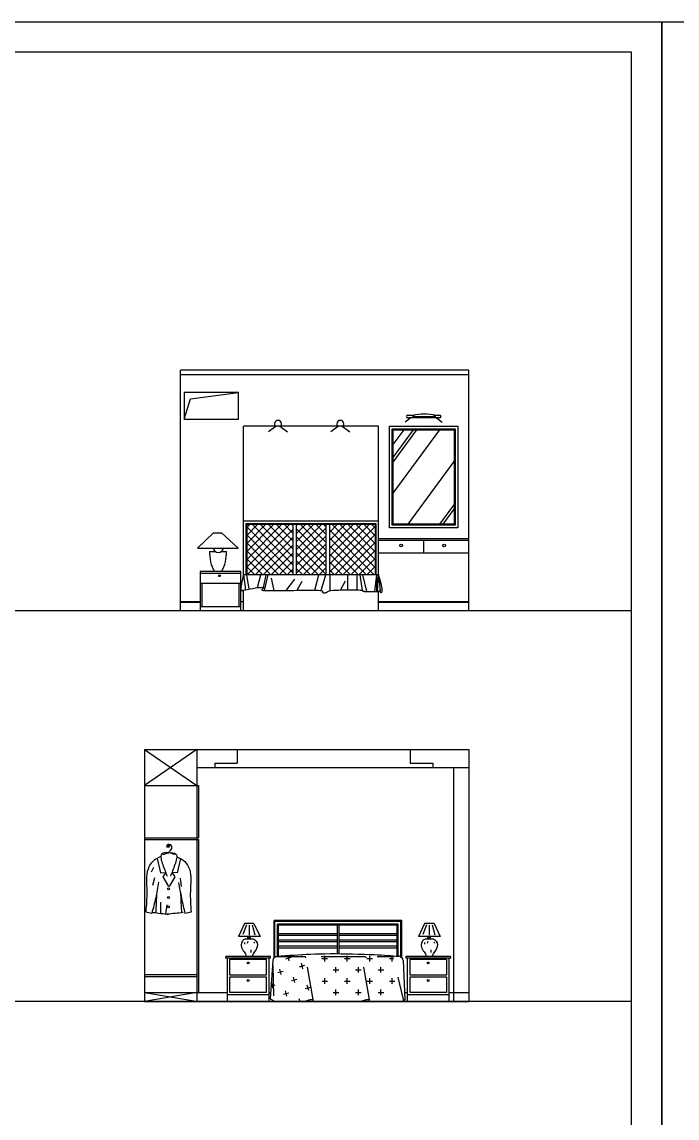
# Model space of a CAD drawing. Header units: inches. Extents: x 3 to 45, y 10.7 to 35.5.
# Drawn here: x 16.88 to 24.16, y 23.36 to 35.53 of the extents above; entities that cross this region are included whole.
import ezdxf

# ---------------------------------------------------------------- set-up
doc = ezdxf.new("R2010")
doc.units = ezdxf.units.IN
doc.header["$MEASUREMENT"] = 0
for name, color, linetype in [('02', 2, 'Continuous'), ('1', 1, 'Continuous'), ('4', 4, 'Continuous'), ('8', 8, 'Continuous'), ('kadrbm', 4, 'Continuous')]:
    doc.layers.add(name, color=color, linetype=linetype)

# ---------------------------------------------------------------- blocks, each defined once
blk = doc.blocks.new('kadrbm')
at = {"layer": 'kadrbm', "color": 4}
blk.add_lwpolyline([(0, 0), (0, 24.797), (21, 24.797), (21, 0), (0, 0)], close=True, dxfattribs=at)
blk.add_lwpolyline([(20.663, 0.326), (20.663, 24.46), (0.337, 24.46), (0.337, 0.326), (20.663, 0.326)], dxfattribs=at)

msp = doc.modelspace()

# ---------------------------------------------------------------- hatches: boundary and pattern name
at = {"layer": '8'}
h = msp.add_hatch(dxfattribs=at)
h.set_pattern_fill('CROSS', color=256, scale=0.5, angle=15, style=0)
h.set_pattern_definition([(15, (-22.4279, 37.87998), (0.08838835, 0.1530931), [0.0625, -0.1875]), (105, (-22.38963, 37.85788), (-0.1530931, 0.08838835), [0.0625, -0.1875])])
h.paths.add_polyline_path([(19.676, 24.652), (20.116, 24.652), (20.03, 25.152), (19.7, 25.152, 0.285729), (19.669, 25.109), (19.638, 24.682), (19.675, 24.665)])
h = msp.add_hatch(dxfattribs=at)
h.set_pattern_fill('CROSS', color=256, scale=0.5, style=0)
h.set_pattern_definition([(0, (-22.2866, 37.87998), (0.125, 0.125), [0.0625, -0.1875]), (90, (-22.25535, 37.84873), (-0.125, 0.125), [0.0625, -0.1875])])
edge = h.paths.add_edge_path()
edge.add_spline(control_points=[(20.97, 25.156), (20.887, 25.163), (20.698, 25.177), (20.388, 25.191), (20.102, 25.174), (19.921, 25.161), (19.856, 25.155)], knot_values=[42.853262, 42.853262, 42.853262, 42.853262, 292.222355, 610.885904, 963.457289, 1157.227276, 1157.227276, 1157.227276, 1157.227276], degree=3, periodic=0)
edge.add_arc((19.86, 25.105), 0.05, 94.6223, 112.0644)
edge.add_line((19.841, 25.152), (20.171, 25.152))
edge.add_line((20.171, 25.152), (20.258, 24.652))
edge.add_line((20.258, 24.652), (21.013, 24.652))
edge.add_line((21.013, 24.652), (21.034, 24.677))
edge.add_line((21.034, 24.677), (21.015, 25.108))
edge.add_arc((20.965, 25.106), 0.05, 2.4432, 85.1228)

# ---------------------------------------------------------------- linework, layer by layer
at = {"layer": '02'}
for p, q in [((18.644, 28.993), (18.644, 31.663)), ((21.844, 31.663), (18.644, 31.663)), ((21.844, 28.993), (21.844, 31.663)), ((21.844, 28.993), (18.644, 28.993)), ((18.244, 27.452), (21.844, 27.452)), ((18.244, 27.452), (18.244, 24.652)), ((18.244, 27.452), (18.824, 27.052)), ((18.824, 27.452), (18.244, 27.052)), ((21.844, 27.452), (21.844, 24.652)), ((18.387, 26.243), (18.422, 26.083)), ((18.643, 26.243), (18.607, 26.083)), ((18.343, 26.14), (18.319, 26.091)), ((18.422, 26.083), (18.48, 26.087)), ((18.48, 26.087), (18.45, 26.037)), ((18.607, 26.083), (18.55, 26.087)), ((18.55, 26.087), (18.58, 26.037)), ((18.354, 26.028), (18.333, 25.943)), ((18.45, 26.037), (18.512, 25.93)), ((18.58, 26.037), (18.518, 25.93)), ((18.639, 26.024), (18.653, 25.929)), ((18.424, 25.756), (18.421, 25.64)), ((18.494, 25.726), (18.478, 25.626)), ((19.378, 25.504), (19.338, 25.397)), ((19.406, 25.501), (19.406, 25.39)), ((19.441, 25.504), (19.469, 25.394)), ((21.091, 25.542), (19.693, 25.542)), ((19.693, 25.14), (19.693, 25.542)), ((21.061, 25.512), (19.723, 25.512)), ((19.723, 25.157), (19.723, 25.512)), ((20.382, 25.502), (20.382, 25.185)), ((20.402, 25.502), (20.402, 25.185)), ((21.061, 25.157), (21.061, 25.512)), ((21.091, 25.142), (21.091, 25.542)), ((21.376, 25.504), (21.336, 25.397)), ((21.404, 25.501), (21.404, 25.39)), ((21.439, 25.504), (21.467, 25.394)), ((19.391, 25.321), (19.383, 25.298)), ((19.423, 25.37), (19.392, 25.37)), ((19.423, 25.365), (19.392, 25.365)), ((19.423, 25.357), (19.392, 25.357)), ((19.423, 25.352), (19.392, 25.352)), ((19.733, 25.41), (20.382, 25.41)), ((19.733, 25.39), (20.382, 25.39)), ((19.733, 25.34), (20.382, 25.34)), ((19.733, 25.32), (20.382, 25.32)), ((20.402, 25.41), (21.051, 25.41)), ((20.402, 25.39), (21.051, 25.39)), ((20.402, 25.34), (21.051, 25.34)), ((20.402, 25.32), (21.051, 25.32)), ((21.389, 25.321), (21.381, 25.298)), ((21.421, 25.37), (21.39, 25.37)), ((21.421, 25.365), (21.39, 25.365)), ((21.421, 25.357), (21.39, 25.357)), ((21.421, 25.352), (21.39, 25.352)), ((19.355, 25.309), (19.355, 25.291)), ((19.425, 25.227), (19.424, 25.199)), ((19.46, 25.314), (19.467, 25.302)), ((19.733, 25.27), (20.382, 25.27)), ((19.733, 25.25), (20.382, 25.25)), ((20.402, 25.27), (21.051, 25.27)), ((20.402, 25.25), (21.051, 25.25)), ((21.353, 25.309), (21.353, 25.291)), ((21.423, 25.227), (21.422, 25.199)), ((21.458, 25.314), (21.465, 25.302)), ((19.7, 25.152), (20.03, 25.152)), ((20.03, 25.152), (20.032, 25.137)), ((20.207, 25.152), (20.698, 25.152)), ((20.698, 25.152), (20.707, 25.138)), ((20.828, 25.152), (21.015, 25.152)), ((19.669, 25.054), (19.675, 24.716)), ((20.05, 25.035), (20.112, 24.675)), ((20.677, 25.035), (20.739, 24.675)), ((21.057, 24.925), (21.115, 24.674)), ((18.244, 24.752), (18.839, 24.652)), ((18.824, 24.752), (18.244, 24.652)), ((18.244, 24.652), (21.844, 24.652))]:
    msp.add_line(p, q, dxfattribs=at)
for points in [[(18.498, 26.37), (18.523, 26.37), (18.523, 26.395), (18.498, 26.395)], [(19.192, 25.122), (19.597, 25.122), (19.597, 24.947), (19.192, 24.947)], [(21.192, 25.122), (21.597, 25.122), (21.597, 24.947), (21.192, 24.947)], [(19.192, 24.927), (19.597, 24.927), (19.597, 24.752), (19.192, 24.752)], [(21.192, 24.927), (21.597, 24.927), (21.597, 24.752), (21.192, 24.752)]]:
    msp.add_lwpolyline(points, close=True, dxfattribs=at)
for centre, radius in [((18.511, 26.383), 0.0075), ((18.51, 25.904), 0.0108), ((18.51, 25.809), 0.0108), ((18.51, 25.704), 0.0108)]:
    msp.add_circle(centre, radius, dxfattribs=at)
for points in [[(18.579, 26.285), (18.515, 26.306), (18.438, 26.291), (18.447, 26.174), (18.496, 26.045)], [(18.45, 26.285), (18.515, 26.306), (18.592, 26.291), (18.582, 26.174), (18.533, 26.045)], [(18.493, 26.367), (18.507, 26.402), (18.545, 26.374), (18.531, 26.332), (18.51, 26.307)], [(18.427, 26.262), (18.336, 26.209), (18.284, 26.125), (18.27, 25.881), (18.258, 25.65)], [(18.602, 26.261), (18.693, 26.207), (18.743, 26.122), (18.754, 25.878), (18.763, 25.647)], [(18.402, 25.977), (18.369, 25.804), (18.326, 25.634)], [(18.624, 25.976), (18.655, 25.802), (18.694, 25.631)], [(18.258, 25.65), (18.326, 25.634)], [(18.337, 25.643), (18.513, 25.622)], [(18.674, 25.641), (18.498, 25.622)], [(18.763, 25.647), (18.694, 25.631)]]:
    msp.add_spline(points, degree=3, dxfattribs=at)
for points in [[(18.381, 25.871), (18.377, 25.789), (18.372, 25.707), (18.368, 25.639)], [(18.643, 25.869), (18.648, 25.788), (18.652, 25.706), (18.656, 25.639)]]:
    msp.add_open_spline(points, degree=3, dxfattribs=at)
for points in [[(20.003, 24.652), (20.023, 24.657), (20.055, 24.665), (20.086, 24.678), (20.115, 24.678), (20.113, 24.661), (20.108, 24.655), (20.103, 24.652)], [(20.63, 24.652), (20.65, 24.657), (20.682, 24.665), (20.713, 24.678), (20.742, 24.678), (20.74, 24.661), (20.735, 24.655), (20.73, 24.652)]]:
    msp.add_open_spline(points, degree=3, knots=[15.095474, 15.095474, 15.095474, 15.095474, 75.167488, 112.089298, 129.690074, 138.488183, 156.553485, 156.553485, 156.553485, 156.553485], dxfattribs=at)
at = {"layer": '1'}
for p, q in [((21.844, 31.613), (18.644, 31.613)), ((19.288, 31.418), (18.686, 31.418)), ((18.686, 31.418), (18.686, 31.119)), ((18.754, 31.347), (19.288, 31.418)), ((19.288, 31.119), (19.288, 31.418)), ((18.686, 31.119), (18.754, 31.347)), ((21.169, 31.166), (21.242, 31.166)), ((21.459, 31.166), (21.521, 31.166)), ((18.686, 31.119), (19.288, 31.119)), ((19.344, 29.393), (19.344, 31.043)), ((20.844, 31.043), (19.344, 31.043)), ((19.706, 31.043), (19.622, 30.979)), ((19.747, 31.043), (19.831, 30.979)), ((20.399, 31.043), (20.315, 30.979)), ((20.44, 31.043), (20.524, 30.979)), ((20.844, 29.393), (20.844, 31.043)), ((20.964, 29.913), (20.964, 31.043)), ((20.964, 31.043), (21.724, 31.043)), ((21.203, 31.135), (21.14, 31.087)), ((21.521, 31.135), (21.169, 31.135)), ((21.487, 31.135), (21.55, 31.087)), ((21.724, 31.043), (21.724, 29.913)), ((20.994, 29.943), (20.994, 31.013)), ((20.994, 31.013), (21.694, 31.013)), ((21.004, 29.953), (21.004, 31.003)), ((21.004, 30.838), (21.126, 31.003)), ((21.004, 30.695), (21.23, 31.003)), ((21.004, 30.644), (21.268, 31.003)), ((21.004, 31.003), (21.684, 31.003)), ((21.004, 30.297), (21.522, 31.003)), ((21.684, 31.003), (21.684, 29.953)), ((21.694, 31.013), (21.694, 29.943)), ((21.173, 29.953), (21.684, 30.65)), ((21.524, 29.953), (21.684, 30.171)), ((21.561, 29.953), (21.684, 30.12)), ((19.344, 29.993), (20.844, 29.993)), ((19.374, 29.963), (20.814, 29.963)), ((19.374, 29.393), (19.374, 29.963)), ((19.384, 29.953), (20.804, 29.953)), ((19.384, 29.921), (19.416, 29.953)), ((19.384, 29.567), (19.77, 29.953)), ((19.384, 29.479), (19.858, 29.953)), ((19.384, 29.656), (19.681, 29.953)), ((19.384, 29.393), (19.384, 29.953)), ((19.384, 29.833), (19.504, 29.953)), ((19.384, 29.744), (19.593, 29.953)), ((19.89, 29.503), (19.441, 29.953)), ((19.89, 29.591), (19.529, 29.953)), ((19.89, 29.68), (19.617, 29.953)), ((19.89, 29.768), (19.706, 29.953)), ((19.89, 29.856), (19.794, 29.953)), ((19.89, 29.945), (19.883, 29.953)), ((19.89, 29.953), (19.89, 29.393)), ((19.93, 29.671), (20.212, 29.953)), ((19.93, 29.848), (20.035, 29.953)), ((19.93, 29.76), (20.123, 29.953)), ((19.93, 29.937), (19.946, 29.953)), ((19.93, 29.953), (19.93, 29.393)), ((20.259, 29.665), (19.971, 29.953)), ((20.259, 29.753), (20.059, 29.953)), ((20.259, 29.842), (20.148, 29.953)), ((20.259, 29.93), (20.236, 29.953)), ((20.259, 29.953), (20.259, 29.393)), ((20.299, 29.951), (20.3, 29.953)), ((20.299, 29.953), (20.299, 29.393)), ((20.299, 29.598), (20.654, 29.953)), ((20.299, 29.686), (20.565, 29.953)), ((20.299, 29.509), (20.742, 29.953)), ((20.299, 29.774), (20.477, 29.953)), ((20.299, 29.863), (20.388, 29.953)), ((20.804, 29.473), (20.325, 29.953)), ((20.804, 29.561), (20.413, 29.953)), ((20.804, 29.649), (20.501, 29.953)), ((20.804, 29.738), (20.59, 29.953)), ((20.804, 29.826), (20.678, 29.953)), ((20.804, 29.915), (20.766, 29.953)), ((20.804, 29.953), (20.804, 29.393)), ((20.814, 29.963), (20.814, 29.393)), ((21.684, 29.953), (21.004, 29.953)), ((19.011, 29.86), (18.834, 29.687)), ((19.011, 29.86), (19.101, 29.86)), ((19.101, 29.86), (19.284, 29.687)), ((19.89, 29.414), (19.384, 29.92)), ((19.824, 29.393), (19.384, 29.832)), ((19.386, 29.393), (19.89, 29.897)), ((19.93, 29.583), (20.259, 29.911)), ((20.259, 29.577), (19.93, 29.905)), ((20.299, 29.421), (20.804, 29.927)), ((20.796, 29.393), (20.299, 29.89)), ((20.359, 29.393), (20.804, 29.838)), ((21.724, 29.913), (20.964, 29.913)), ((21.694, 29.943), (20.994, 29.943)), ((19.735, 29.393), (19.384, 29.744)), ((19.475, 29.393), (19.89, 29.808)), ((19.563, 29.393), (19.89, 29.72)), ((19.93, 29.495), (20.259, 29.823)), ((20.259, 29.488), (19.93, 29.816)), ((19.93, 29.406), (20.259, 29.734)), ((20.259, 29.4), (19.93, 29.728)), ((20.708, 29.393), (20.299, 29.802)), ((20.619, 29.393), (20.299, 29.713)), ((20.447, 29.393), (20.804, 29.75)), ((21.844, 29.793), (20.844, 29.793)), ((21.844, 29.773), (20.844, 29.773)), ((21.344, 29.633), (21.344, 29.773)), ((18.834, 29.687), (19.284, 29.687)), ((18.968, 29.652), (19.028, 29.652)), ((19.1, 29.652), (19.154, 29.652)), ((19.647, 29.393), (19.384, 29.655)), ((19.652, 29.393), (19.89, 29.631)), ((20.177, 29.393), (19.93, 29.64)), ((20.005, 29.393), (20.259, 29.646)), ((20.531, 29.393), (20.299, 29.625)), ((20.535, 29.393), (20.804, 29.662)), ((21.844, 29.633), (20.844, 29.633)), ((19.559, 29.393), (19.384, 29.567)), ((19.47, 29.393), (19.384, 29.478)), ((19.74, 29.393), (19.89, 29.543)), ((20.089, 29.393), (19.93, 29.551)), ((20.001, 29.393), (19.93, 29.463)), ((20.094, 29.393), (20.259, 29.558)), ((20.182, 29.393), (20.259, 29.469)), ((20.443, 29.393), (20.299, 29.537)), ((20.624, 29.393), (20.804, 29.573)), ((20.712, 29.393), (20.804, 29.485)), ((19.314, 29.427), (18.862, 29.427)), ((18.862, 29.427), (18.862, 28.993)), ((18.862, 29.412), (19.314, 29.412)), ((19.314, 28.993), (19.314, 29.427)), ((19.332, 29.341), (19.327, 29.319)), ((19.338, 29.366), (19.332, 29.341)), ((19.344, 29.393), (19.338, 29.366)), ((20.844, 29.393), (19.344, 29.393)), ((19.344, 29.393), (19.363, 29.256)), ((19.377, 29.393), (19.402, 29.231)), ((19.501, 29.25), (19.535, 29.393)), ((19.566, 29.249), (19.596, 29.393)), ((19.577, 29.218), (19.619, 29.393)), ((19.686, 29.217), (19.654, 29.353)), ((19.819, 29.218), (19.914, 29.345)), ((19.828, 29.393), (19.89, 29.455)), ((20.135, 29.221), (20.181, 29.393)), ((20.207, 29.217), (20.256, 29.393)), ((20.354, 29.393), (20.299, 29.448)), ((20.306, 29.216), (20.306, 29.393)), ((20.503, 29.225), (20.503, 29.393)), ((20.607, 29.224), (20.607, 29.393)), ((20.664, 29.218), (20.64, 29.393)), ((20.711, 29.207), (20.669, 29.393)), ((20.8, 29.205), (20.822, 29.393)), ((20.801, 29.393), (20.804, 29.396)), ((20.822, 29.205), (20.822, 29.393)), ((20.833, 29.205), (20.844, 29.393)), ((20.844, 29.393), (20.851, 29.363)), ((20.844, 29.393), (20.859, 29.218)), ((20.851, 29.363), (20.857, 29.337)), ((20.857, 29.337), (20.863, 29.314)), ((18.862, 29.3), (19.314, 29.3)), ((18.882, 29.3), (18.882, 29.042)), ((19.294, 29.042), (19.294, 29.3)), ((19.318, 29.268), (19.316, 29.256)), ((19.316, 29.256), (19.316, 29.247)), ((19.316, 29.247), (19.316, 29.239)), ((19.316, 29.239), (19.316, 29.232)), ((19.316, 29.232), (19.317, 29.227)), ((19.317, 29.227), (19.317, 29.222)), ((19.317, 29.222), (19.318, 29.219)), ((19.32, 29.283), (19.318, 29.268)), ((19.318, 29.219), (19.32, 29.217)), ((19.323, 29.3), (19.32, 29.283)), ((19.32, 29.217), (19.322, 29.216)), ((19.322, 29.216), (19.324, 29.217)), ((19.327, 29.319), (19.323, 29.3)), ((19.324, 29.217), (19.326, 29.218)), ((19.326, 29.218), (19.328, 29.218)), ((19.328, 29.218), (19.331, 29.219)), ((19.331, 29.219), (19.333, 29.219)), ((19.333, 29.219), (19.336, 29.22)), ((19.336, 29.22), (19.339, 29.22)), ((19.339, 29.22), (19.342, 29.22)), ((19.342, 29.22), (19.344, 29.22)), ((19.344, 29.22), (19.384, 29.228)), ((19.344, 28.993), (19.344, 29.22)), ((19.363, 29.256), (19.364, 29.224)), ((19.384, 29.228), (19.419, 29.235)), ((19.419, 29.235), (19.451, 29.241)), ((19.451, 29.241), (19.478, 29.246)), ((19.478, 29.246), (19.501, 29.25)), ((19.501, 29.25), (19.52, 29.252)), ((19.52, 29.252), (19.535, 29.253)), ((19.535, 29.253), (19.546, 29.254)), ((19.546, 29.254), (19.554, 29.253)), ((19.549, 29.228), (19.547, 29.226)), ((19.547, 29.226), (19.548, 29.223)), ((19.548, 29.223), (19.551, 29.221)), ((19.552, 29.232), (19.549, 29.228)), ((19.551, 29.221), (19.556, 29.22)), ((19.557, 29.236), (19.552, 29.232)), ((19.554, 29.253), (19.56, 29.252)), ((19.556, 29.22), (19.563, 29.218)), ((19.562, 29.239), (19.557, 29.236)), ((19.56, 29.252), (19.565, 29.25)), ((19.566, 29.243), (19.562, 29.239)), ((19.563, 29.218), (19.571, 29.218)), ((19.565, 29.25), (19.567, 29.248)), ((19.567, 29.246), (19.566, 29.243)), ((19.567, 29.248), (19.567, 29.246)), ((19.571, 29.218), (19.583, 29.217)), ((19.583, 29.217), (19.599, 29.217)), ((19.599, 29.217), (19.619, 29.217)), ((19.619, 29.217), (19.643, 29.217)), ((19.643, 29.217), (19.67, 29.217)), ((19.67, 29.217), (19.702, 29.217)), ((19.702, 29.217), (19.738, 29.217)), ((19.738, 29.217), (19.777, 29.218)), ((19.777, 29.218), (19.819, 29.218)), ((19.819, 29.218), (19.859, 29.219)), ((19.859, 29.219), (19.899, 29.219)), ((19.899, 29.219), (19.938, 29.22)), ((19.938, 29.22), (19.996, 29.323)), ((19.938, 29.22), (19.977, 29.22)), ((19.977, 29.22), (20.014, 29.22)), ((20.014, 29.22), (20.051, 29.221)), ((20.051, 29.221), (20.087, 29.221)), ((20.087, 29.221), (20.121, 29.222)), ((20.121, 29.222), (20.15, 29.221)), ((20.15, 29.221), (20.173, 29.22)), ((20.173, 29.22), (20.193, 29.219)), ((20.193, 29.219), (20.207, 29.217)), ((20.207, 29.217), (20.217, 29.215)), ((20.298, 29.214), (20.315, 29.217)), ((20.315, 29.217), (20.338, 29.22)), ((20.338, 29.22), (20.366, 29.222)), ((20.366, 29.222), (20.399, 29.223)), ((20.399, 29.223), (20.438, 29.224)), ((20.419, 29.223), (20.476, 29.327)), ((20.438, 29.224), (20.482, 29.225)), ((20.482, 29.225), (20.525, 29.225)), ((20.525, 29.225), (20.563, 29.225)), ((20.563, 29.225), (20.595, 29.225)), ((20.595, 29.225), (20.62, 29.224)), ((20.62, 29.224), (20.64, 29.223)), ((20.64, 29.223), (20.654, 29.222)), ((20.654, 29.222), (20.662, 29.22)), ((20.662, 29.22), (20.664, 29.218)), ((20.664, 29.218), (20.664, 29.216)), ((20.664, 29.216), (20.665, 29.214)), ((20.853, 29.217), (20.851, 29.214)), ((20.855, 29.218), (20.853, 29.217)), ((20.857, 29.219), (20.855, 29.218)), ((20.859, 29.218), (20.857, 29.219)), ((20.859, 29.217), (20.859, 29.218)), ((20.86, 29.215), (20.859, 29.217)), ((20.863, 29.314), (20.867, 29.294)), ((20.867, 29.294), (20.871, 29.277)), ((20.871, 29.277), (20.874, 29.263)), ((20.874, 29.263), (20.876, 29.252)), ((20.876, 29.252), (20.878, 29.244)), ((20.878, 29.244), (20.878, 29.237)), ((20.878, 29.237), (20.879, 29.231)), ((20.879, 29.231), (20.879, 29.226)), ((20.879, 29.226), (20.88, 29.22)), ((20.88, 29.22), (20.879, 29.215)), ((20.217, 29.215), (20.222, 29.212)), ((20.22, 29.205), (20.219, 29.202)), ((20.219, 29.202), (20.22, 29.2)), ((20.222, 29.209), (20.22, 29.205)), ((20.22, 29.2), (20.221, 29.198)), ((20.221, 29.198), (20.224, 29.196)), ((20.222, 29.212), (20.222, 29.209)), ((20.224, 29.196), (20.227, 29.194)), ((20.227, 29.194), (20.232, 29.193)), ((20.232, 29.193), (20.238, 29.193)), ((20.238, 29.193), (20.244, 29.193)), ((20.244, 29.193), (20.25, 29.193)), ((20.25, 29.193), (20.255, 29.194)), ((20.255, 29.194), (20.261, 29.195)), ((20.261, 29.195), (20.266, 29.197)), ((20.266, 29.197), (20.27, 29.2)), ((20.27, 29.2), (20.275, 29.203)), ((20.275, 29.203), (20.279, 29.207)), ((20.279, 29.207), (20.286, 29.211)), ((20.286, 29.211), (20.298, 29.214)), ((20.665, 29.214), (20.668, 29.212)), ((20.668, 29.212), (20.673, 29.211)), ((20.673, 29.211), (20.679, 29.209)), ((20.679, 29.209), (20.686, 29.208)), ((20.686, 29.208), (20.695, 29.208)), ((20.695, 29.208), (20.705, 29.207)), ((20.705, 29.207), (20.717, 29.207)), ((20.717, 29.207), (20.731, 29.206)), ((20.731, 29.206), (20.746, 29.206)), ((20.746, 29.206), (20.763, 29.206)), ((20.763, 29.206), (20.781, 29.205)), ((20.781, 29.205), (20.8, 29.205)), ((20.8, 29.205), (20.822, 29.205)), ((20.822, 29.205), (20.844, 29.205)), ((20.848, 29.21), (20.844, 29.205)), ((20.844, 28.993), (20.844, 29.205)), ((20.851, 29.214), (20.848, 29.21)), ((20.86, 29.212), (20.86, 29.215)), ((20.861, 29.209), (20.86, 29.212)), ((20.862, 29.206), (20.861, 29.209)), ((20.862, 29.204), (20.862, 29.206)), ((20.863, 29.201), (20.862, 29.204)), ((20.865, 29.199), (20.863, 29.201)), ((20.866, 29.197), (20.865, 29.199)), ((20.867, 29.195), (20.866, 29.197)), ((20.869, 29.194), (20.867, 29.195)), ((20.87, 29.193), (20.869, 29.194)), ((20.872, 29.193), (20.87, 29.193)), ((20.873, 29.193), (20.872, 29.193)), ((20.874, 29.195), (20.873, 29.193)), ((20.875, 29.197), (20.874, 29.195)), ((20.877, 29.199), (20.875, 29.197)), ((20.878, 29.203), (20.877, 29.199)), ((20.879, 29.211), (20.878, 29.207)), ((20.878, 29.207), (20.878, 29.203)), ((20.879, 29.215), (20.879, 29.211)), ((18.862, 29.093), (18.644, 29.093)), ((18.862, 29.083), (18.644, 29.083)), ((18.862, 29.042), (19.314, 29.042)), ((19.344, 29.093), (19.314, 29.093)), ((21.844, 29.093), (20.844, 29.093)), ((21.844, 29.083), (20.844, 29.083)), ((18.824, 27.452), (18.824, 24.652)), ((19.274, 27.452), (19.274, 27.302)), ((21.194, 27.452), (21.194, 27.302)), ((19.024, 27.302), (19.274, 27.302)), ((19.024, 27.302), (19.024, 27.252)), ((21.194, 27.302), (21.444, 27.302)), ((21.444, 27.302), (21.444, 27.252)), ((18.824, 27.252), (21.844, 27.252)), ((21.674, 27.252), (21.674, 24.652)), ((18.244, 27.052), (18.844, 27.052)), ((18.844, 27.052), (18.844, 26.472)), ((18.244, 26.472), (18.844, 26.472)), ((18.244, 26.452), (18.844, 26.452)), ((18.844, 26.452), (18.844, 24.752)), ((19.355, 25.521), (19.287, 25.375)), ((19.46, 25.521), (19.355, 25.521)), ((19.46, 25.521), (19.528, 25.375)), ((21.101, 25.552), (19.683, 25.552)), ((19.683, 25.14), (19.683, 25.552)), ((21.051, 25.502), (19.733, 25.502)), ((19.733, 25.157), (19.733, 25.502)), ((21.051, 25.157), (21.051, 25.502)), ((21.101, 25.142), (21.101, 25.552)), ((21.353, 25.521), (21.285, 25.375)), ((21.459, 25.521), (21.353, 25.521)), ((21.459, 25.521), (21.526, 25.375)), ((19.528, 25.375), (19.287, 25.375)), ((19.453, 25.347), (19.362, 25.346)), ((19.392, 25.346), (19.392, 25.375)), ((19.423, 25.346), (19.423, 25.375)), ((19.453, 25.347), (19.453, 25.347)), ((21.526, 25.375), (21.285, 25.375)), ((21.451, 25.347), (21.36, 25.346)), ((21.39, 25.346), (21.39, 25.375)), ((21.421, 25.346), (21.421, 25.375)), ((21.451, 25.347), (21.451, 25.347)), ((19.162, 25.137), (19.162, 24.652)), ((19.627, 24.652), (19.627, 25.137)), ((19.669, 25.109), (19.638, 24.682)), ((21.117, 25.108), (21.135, 24.677)), ((21.162, 25.137), (21.162, 24.652)), ((21.627, 24.652), (21.627, 25.137)), ((18.244, 24.952), (18.824, 24.952)), ((18.244, 24.932), (18.824, 24.932)), ((18.244, 24.752), (19.162, 24.752)), ((19.162, 24.732), (19.627, 24.732)), ((19.627, 24.752), (19.643, 24.752)), ((21.132, 24.752), (21.162, 24.752)), ((21.162, 24.732), (21.627, 24.732)), ((21.627, 24.752), (21.844, 24.752)), ((19.638, 24.682), (19.676, 24.664)), ((21.135, 24.677), (21.115, 24.652)), ((21.115, 24.674), (21.115, 24.652))]:
    msp.add_line(p, q, dxfattribs=at)
for points in [[(19.645, 25.147, 0.414214), (19.64, 25.152), (19.15, 25.152, 0.414214), (19.145, 25.147), (19.145, 25.142, 0.414214), (19.15, 25.137), (19.64, 25.137, 0.414214), (19.645, 25.142)], [(21.644, 25.147, 0.414214), (21.639, 25.152), (21.149, 25.152, 0.414214), (21.144, 25.147), (21.144, 25.142, 0.414214), (21.149, 25.137), (21.639, 25.137, 0.414214), (21.644, 25.142)]]:
    msp.add_lwpolyline(points, format="xyb", close=True, dxfattribs=at)
for centre, radius in [((21.093, 29.717), 0.015), ((21.571, 29.717), 0.015), ((19.079, 29.382), 0.0104)]:
    msp.add_circle(centre, radius, dxfattribs=at)
for centre, radius, start, end in [((21.169, 31.15), 0.0153, 90, 270), ((21.352, 30.623), 0.554, 76.612, 103.7659), ((21.521, 31.15), 0.0153, 270, 90), ((19.726, 31.067), 0.0398, 321.8279, 218.1721), ((20.419, 31.067), 0.0398, 321.8279, 218.1721), ((21.344, 32.884), 1.735, 265.8918, 274.4861), ((19.389, 29.633), 0.422, 177.3367, 209.2141), ((19.064, 29.7), 0.0595, 192.7787, 347.2213), ((18.732, 29.633), 0.422, 330.7859, 2.6633), ((19.719, 25.105), 0.05, 94.6223, 175.8491), ((21.067, 25.106), 0.05, 2.4432, 85.1228)]:
    msp.add_arc(centre, radius, start, end, dxfattribs=at)
for points in [[(19.362, 25.346), (19.331, 25.325), (19.333, 25.23), (19.365, 25.183), (19.374, 25.152)], [(19.453, 25.347), (19.485, 25.325), (19.483, 25.23), (19.45, 25.183), (19.442, 25.152)], [(21.36, 25.346), (21.329, 25.325), (21.331, 25.23), (21.363, 25.183), (21.372, 25.152)], [(21.451, 25.347), (21.483, 25.325), (21.481, 25.23), (21.448, 25.183), (21.44, 25.152)]]:
    msp.add_spline(points, degree=3, dxfattribs=at)
msp.add_open_spline([(19.715, 25.155), (19.779, 25.161), (19.961, 25.174), (20.247, 25.191), (20.799, 25.177), (20.988, 25.163), (21.071, 25.156)], degree=3, knots=[42.853262, 42.853262, 42.853262, 42.853262, 236.623249, 589.194635, 907.858183, 1157.227276, 1157.227276, 1157.227276, 1157.227276], dxfattribs=at)
at = {"layer": '4'}
for p, q in [((23.651, 28.993), (3.325, 28.993)), ((23.651, 24.652), (3.325, 24.652))]:
    msp.add_line(p, q, dxfattribs=at)
for centre in [(19.395, 25.082), (21.395, 25.082), (19.395, 24.887), (21.395, 24.887)]:
    msp.add_circle(centre, 0.0101, dxfattribs=at)

# ---------------------------------------------------------------- block references
at = {"layer": 'kadrbm'}
for p in [(2.988, 10.735), (23.988, 10.735)]:
    msp.add_blockref('kadrbm', p, dxfattribs=at)

doc.saveas('drawing.dxf')
